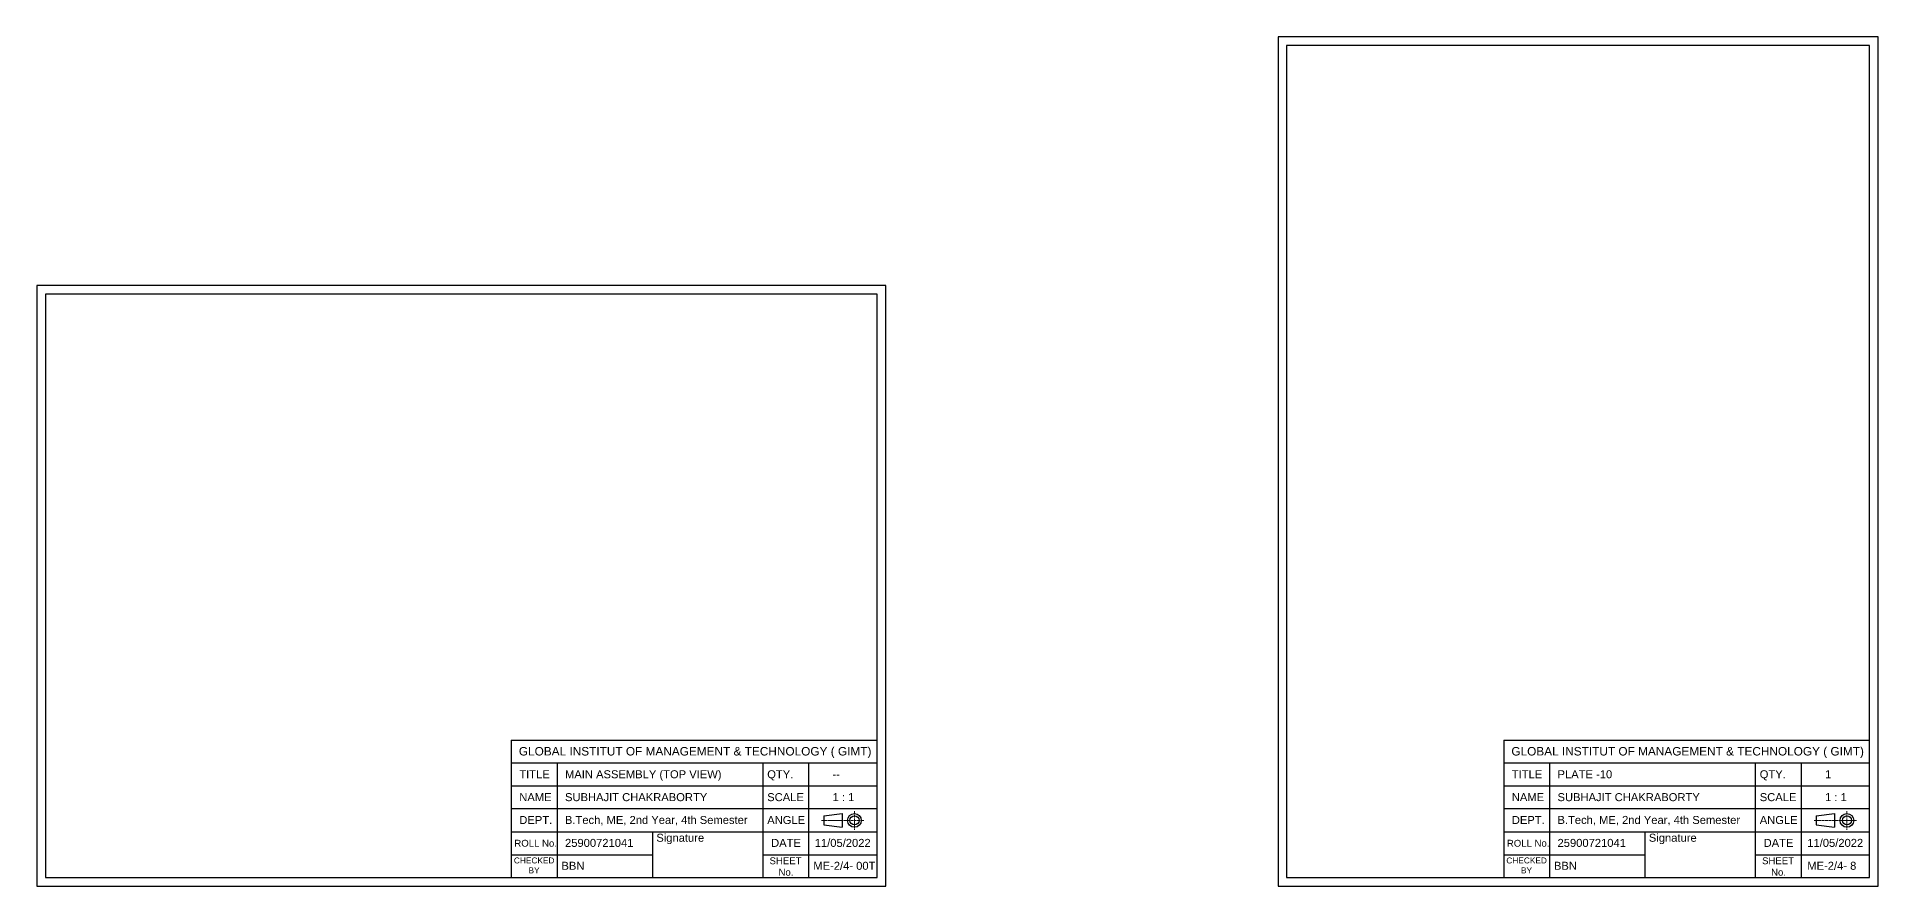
# Model space of a CAD drawing. Header units: millimetres. Extents: x 215 to 15965, y -6575 to 857.
# Drawn here: x 5688 to 8265, y -331 to 857 of the extents above; entities that cross this region are included whole.
import ezdxf

# ---------------------------------------------------------------- set-up
doc = ezdxf.new("R2010")
doc.units = ezdxf.units.MM
doc.linetypes.add('CENTER', pattern=[50.8, 31.75, -6.35, 6.35, -6.35])
doc.styles.get("Standard").update_dxf_attribs({"font": 'arial.ttf'})

msp = doc.modelspace()

# ---------------------------------------------------------------- linework, layer by layer
for p, q in [((6352.3, -127.3), (6352.3, -319.3)), ((6352.3, -127.3), (6864.3, -127.3)), ((6864.3, -319.3), (6864.3, -127.3)), ((7741.4, -127.3), (7741.4, -319.3)), ((7741.4, -127.3), (8253.4, -127.3)), ((8253.4, -319.3), (8253.4, -127.3)), ((6864.3, -159.3), (6352.3, -159.3)), ((6416.3, -159.3), (6416.3, -319.3)), ((6704.3, -159.3), (6704.3, -319.3)), ((6768.3, -159.3), (6768.3, -319.3)), ((8253.4, -159.3), (7741.4, -159.3)), ((7805.4, -159.3), (7805.4, -319.3)), ((8093.4, -159.3), (8093.4, -319.3)), ((8157.4, -159.3), (8157.4, -319.3)), ((6864.3, -191.3), (6352.3, -191.3)), ((8253.4, -191.3), (7741.4, -191.3)), ((6864.3, -223.3), (6352.3, -223.3)), ((6789.7, -232.9), (6815.3, -229.7)), ((6815.3, -229.7), (6815.3, -248.9)), ((8253.4, -223.3), (7741.4, -223.3)), ((8178.8, -232.9), (8204.4, -229.7)), ((8204.4, -229.7), (8204.4, -248.9)), ((6352.3, -255.3), (6864.3, -255.3)), ((6550.3, -319.3), (6550.3, -255.3)), ((6789.7, -232.9), (6789.7, -245.7)), ((6789.7, -245.7), (6815.3, -248.9)), ((7741.4, -255.3), (8253.4, -255.3)), ((7939.4, -319.3), (7939.4, -255.3)), ((8178.8, -232.9), (8178.8, -245.7)), ((8178.8, -245.7), (8204.4, -248.9)), ((6352.3, -287.3), (6550.3, -287.3)), ((6704.3, -287.3), (6864.3, -287.3)), ((7741.4, -287.3), (7939.4, -287.3)), ((8093.4, -287.3), (8253.4, -287.3)), ((6352.3, -319.3), (6864.3, -319.3)), ((7741.4, -319.3), (8253.4, -319.3))]:
    msp.add_line(p, q)
at = {"color": 6, "linetype": 'CENTER', "lineweight": 13, "ltscale": 0.1}
for p, q in [((6832.6, -226.3), (6832.6, -252.3)), ((8221.7, -226.3), (8221.7, -252.3)), ((6786.7, -239.3), (6846.1, -239.3)), ((8175.8, -239.3), (8235.2, -239.3))]:
    msp.add_line(p, q, dxfattribs=at)
at = {"color": 0}
for points in [[(7425.4, -331.3), (8265.4, -331.3), (8265.4, 856.7), (7425.4, 856.7)], [(7437.4, -319.3), (8253.4, -319.3), (8253.4, 844.7), (7437.4, 844.7)], [(6876.3, -331.3), (6876.3, 508.7), (5688.3, 508.7), (5688.3, -331.3)], [(6864.3, -319.3), (6864.3, 496.7), (5700.3, 496.7), (5700.3, -319.3)]]:
    msp.add_lwpolyline(points, close=True, dxfattribs=at)
for centre, radius in [((6832.6, -239.3), 9.6), ((8221.7, -239.3), 9.6), ((6832.6, -239.3), 6.4), ((8221.7, -239.3), 6.4)]:
    msp.add_circle(centre, radius)

# ---------------------------------------------------------------- texts
at = {"attachment_point": 1}
for s, width, insert, char_height in [('GLOBAL INSTITUT OF MANAGEMENT & TECHNOLOGY ( GIMT)', 597.904, (6362.9, -136.7), 11.84), ('GLOBAL INSTITUT OF MANAGEMENT & TECHNOLOGY ( GIMT)', 597.904, (7752, -136.7), 11.84), ('TITLE', 160, (6363.5, -169.2), 11.2), ('MAIN ASSEMBLY (TOP VIEW)', 245.952, (6427.5, -169.2), 11.2), ('QTY.', 160, (6710.5, -169.2), 11.2), ('--', 160, (6801.9, -169.2), 11.2), ('TITLE', 160, (7752.6, -169.2), 11.2), ('PLATE -10', 95.926, (7816.6, -169.2), 11.2), ('QTY.', 160, (8099.6, -169.2), 11.2), ('1', 160, (8191, -169.2), 11.2), ('NAME', 160, (6363.5, -201.2), 11.2), ('SUBHAJIT CHAKRABORTY', 471.098, (6427.5, -201.2), 11.2), ('SCALE', 160, (6710.5, -201.2), 11.2), ('1 : 1', 160, (6801.9, -201.2), 11.2), ('NAME', 160, (7752.6, -201.2), 11.2), ('SUBHAJIT CHAKRABORTY', 471.098, (7816.6, -201.2), 11.2), ('SCALE', 160, (8099.6, -201.2), 11.2), ('1 : 1', 160, (8191, -201.2), 11.2), ('DEPT.', 160, (6363.5, -233.2), 11.2), ('B.Tech, ME, 2nd Year, 4th Semester ', 499.147, (6427.4, -233.1), 11.2), ('Signature ', 160, (6555.3, -258), 11.2), ('ANGLE', 160, (6710.5, -233.2), 11.2), ('DEPT.', 160, (7752.6, -233.2), 11.2), ('B.Tech, ME, 2nd Year, 4th Semester ', 499.147, (7816.5, -233.1), 11.2), ('Signature ', 160, (7944.4, -258), 11.2), ('ANGLE', 160, (8099.6, -233.2), 11.2), ('ROLL No.', 160, (6356.6, -266.5), 9.6), ('25900721041', 160, (6427.5, -265.2), 11.2), ('DATE', 160, (6715.9, -265.2), 11.2), ('11/05/2022', 160, (6777, -265.2), 11.2), ('ROLL No.', 160, (7745.7, -266.5), 9.6), ('25900721041', 160, (7816.6, -265.2), 11.2), ('DATE', 160, (8105, -265.2), 11.2), ('11/05/2022', 160, (8166.1, -265.2), 11.2), ('\\pi-17.774;CHECKED\\P\\pi2.7621;BY', 20.087, (6373.7, -291.2), 8.32), ('BBN', 160, (6422.5, -297.2), 11.2), ('\\pi-14.14871,t110.65129;SHEET \\P\\pi-1.56917,t123.23083;No.', 15.544, (6727.9, -291), 9.6), ('ME-2/4- 00T', 160, (6775, -297.2), 11.2), ('\\pi-17.774;CHECKED\\P\\pi2.7621;BY', 20.087, (7762.7, -291.2), 8.32), ('BBN', 160, (7811.6, -297.2), 11.2), ('\\pi-14.14871,t110.65129;SHEET \\P\\pi-1.56917,t123.23083;No.', 15.544, (8117, -291), 9.6), ('ME-2/4- 8', 160, (8166.1, -297.2), 11.2)]:
    msp.add_mtext_dynamic_manual_height_columns(s, width=width, gutter_width=12.5, heights=[0], dxfattribs=dict(at, insert=insert, char_height=char_height))

doc.saveas('drawing.dxf')
